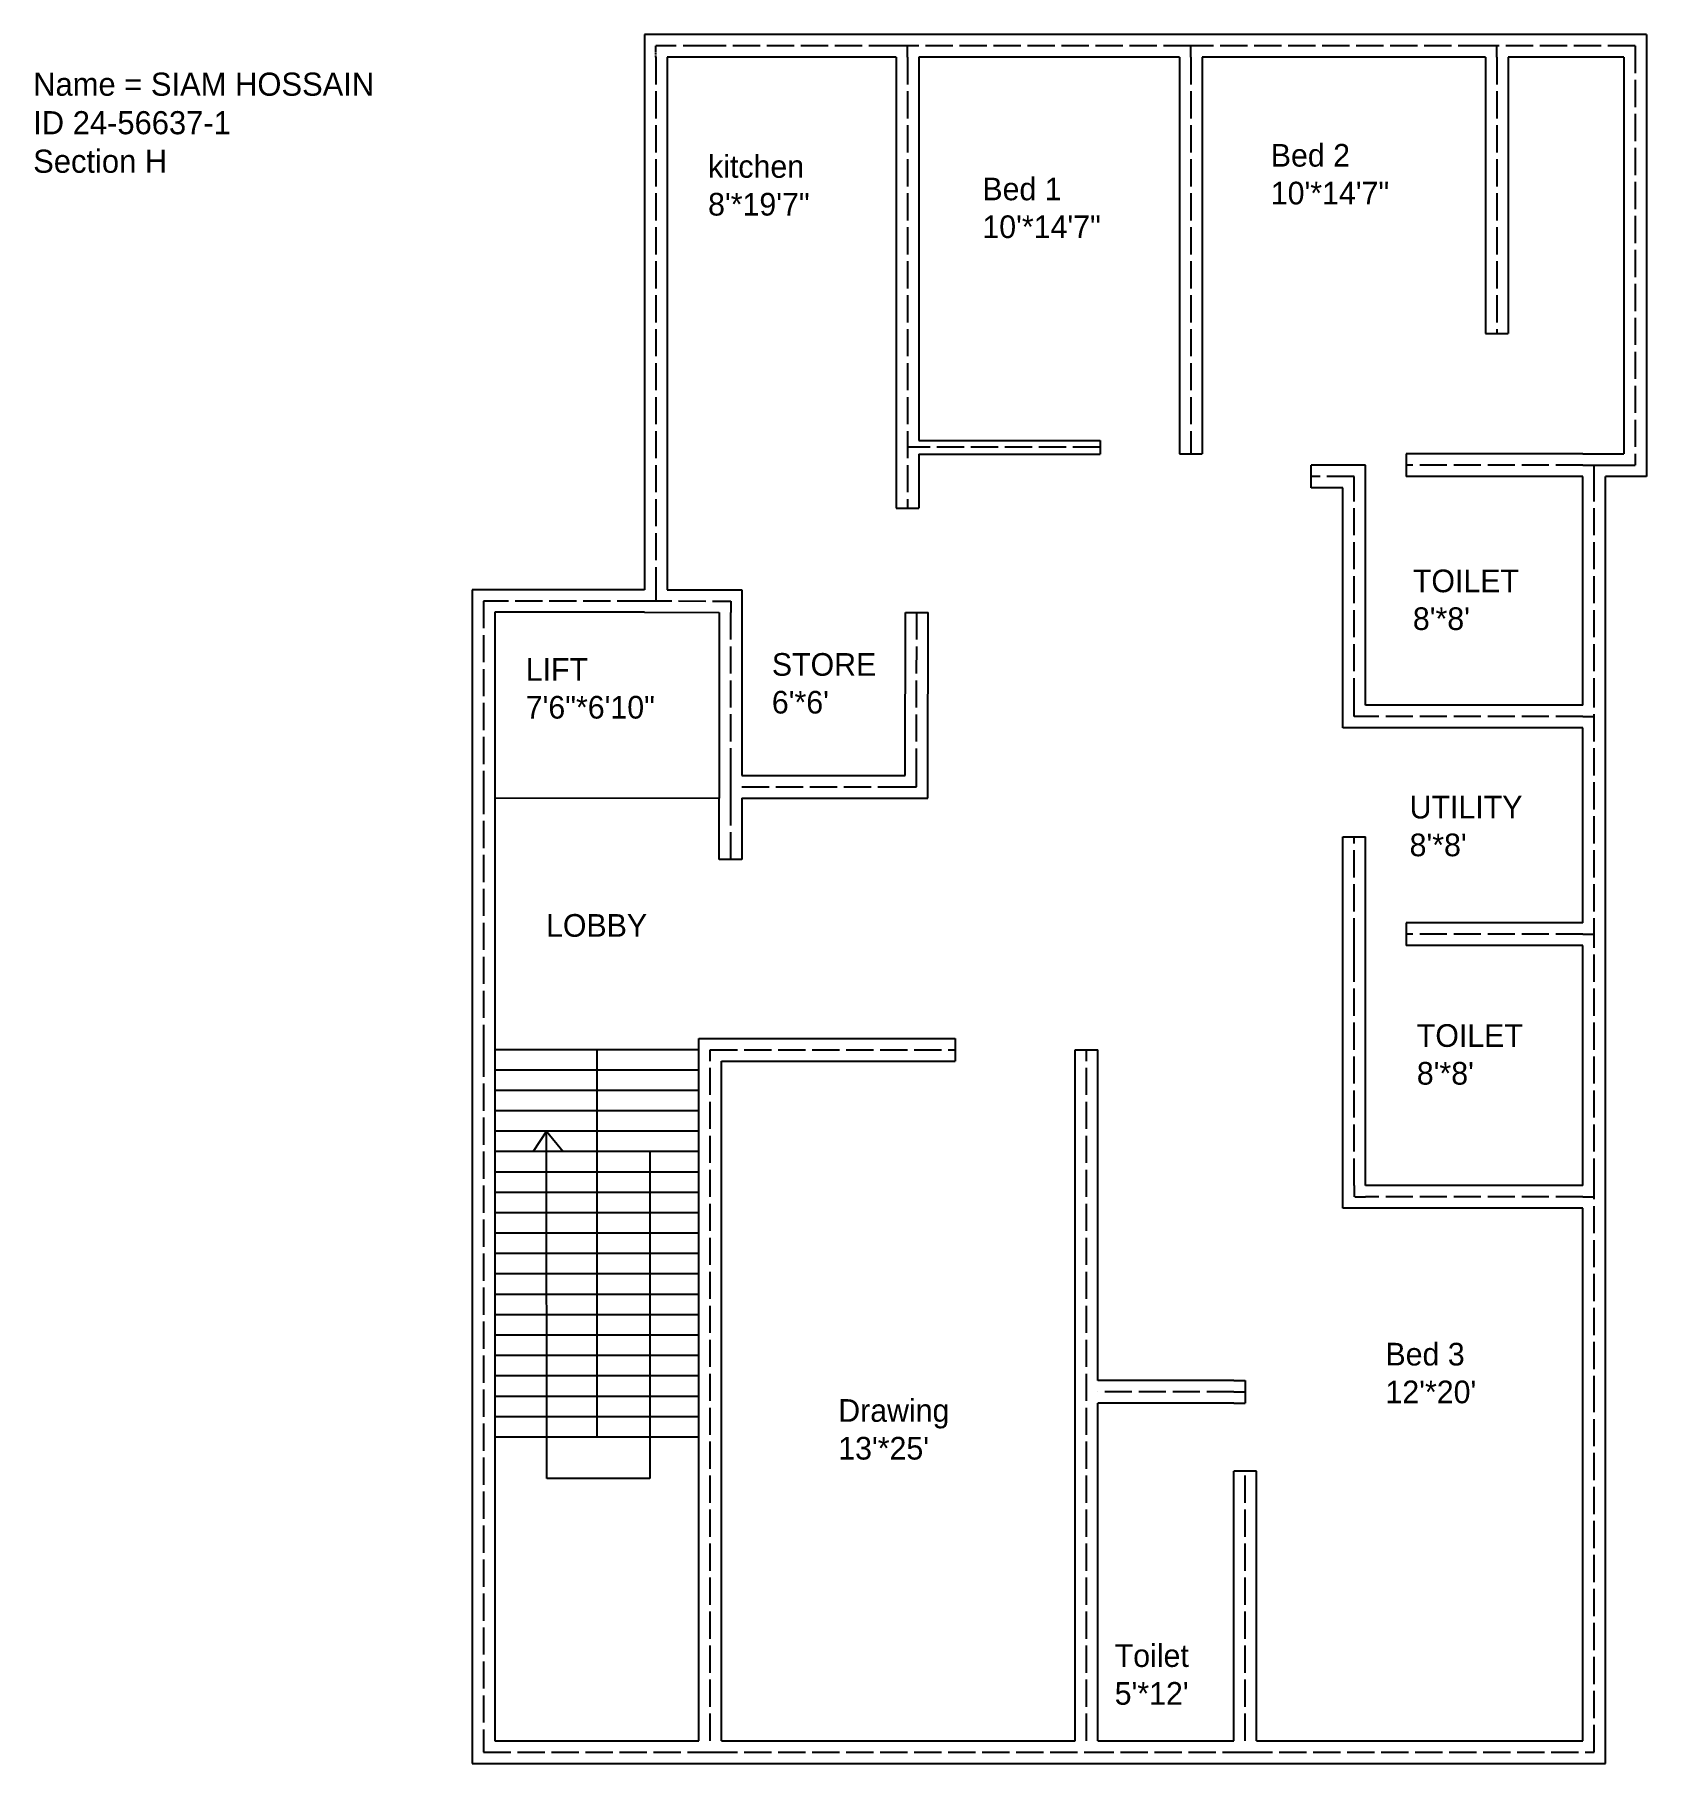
# Model space of a CAD drawing. Header units: inches. Extents: x -219 to 492, y -585 to 178.
import ezdxf

# ---------------------------------------------------------------- set-up
doc = ezdxf.new("R2010")
doc.units = ezdxf.units.IN
doc.header["$MEASUREMENT"] = 0
doc.linetypes.add('ACAD_ISO02W100', pattern=[15, 12, -3])
doc.linetypes.add('DASHED', pattern=[0.75, 0.5, -0.25])

msp = doc.modelspace()

# ---------------------------------------------------------------- linework, layer by layer
for p, q in [((78.93, 177.9), (49.93, 177.9)), ((49.93, 177.9), (49.93, 172.9)), ((160.93, 177.9), (78.93, 177.9)), ((290.93, 177.9), (160.93, 177.9)), ((420.93, 177.9), (290.93, 177.9)), ((491.93, 177.9), (420.93, 177.9)), ((491.93, 177.9), (491.93, 172.9)), ((49.93, 172.9), (49.93, -67.1)), ((78.93, 167.9), (59.93, 167.9)), ((59.93, 167.9), (59.93, -67.1)), ((160.93, 167.9), (78.93, 167.9)), ((160.93, 167.9), (160.93, -31.1)), ((165.93, 167.9), (165.93, 172.9)), ((285.93, 167.9), (170.93, 167.9)), ((170.93, 167.9), (170.93, -1.24)), ((285.93, 167.9), (285.93, -7.1)), ((290.93, 167.9), (290.93, 172.9)), ((420.93, 167.9), (295.93, 167.9)), ((295.93, 167.9), (295.93, -7.1)), ((295.93, 167.9), (295.93, -7.1)), ((420.93, 167.9), (420.93, 45.9)), ((425.93, 167.9), (425.93, 172.9)), ((430.93, 167.9), (430.93, 45.9)), ((481.93, 167.9), (430.93, 167.9)), ((481.93, 167.9), (481.93, -7.1)), ((491.93, 172.9), (491.93, -12.1)), ((420.93, 45.9), (425.93, 45.9)), ((425.93, 45.9), (430.93, 45.9)), ((170.93, -4.25), (165.93, -4.25)), ((170.93, -1.24), (250.93, -1.24)), ((170.93, -7.26), (170.93, -31.1)), ((170.93, -7.26), (250.93, -7.26)), ((250.93, -1.24), (250.93, -4.25)), ((250.93, -4.25), (250.93, -7.26)), ((285.93, -7.1), (295.93, -7.1)), ((463.93, -7.1), (385.93, -7.1)), ((385.93, -7.1), (385.93, -17.1)), ((463.93, -7.1), (481.93, -7.1)), ((343.97, -17.1), (343.98, -12.1)), ((367.98, -12.1), (343.98, -12.1)), ((367.97, -22.1), (367.98, -12.1)), ((463.93, -12.1), (486.93, -12.1)), ((468.93, -17.1), (468.93, -12.1)), ((491.93, -12.1), (491.93, -17.1)), ((343.97, -22.1), (343.97, -17.1)), ((357.97, -22.1), (343.97, -22.1)), ((357.93, -118.1), (357.97, -22.1)), ((362.97, -22.1), (362.97, -17.1)), ((367.93, -118.1), (367.97, -22.1)), ((463.93, -17.1), (385.93, -17.1)), ((463.93, -17.1), (385.93, -17.1)), ((463.93, -118.1), (463.93, -17.1)), ((473.93, -118.1), (473.93, -17.1)), ((491.93, -17.1), (473.93, -17.1)), ((160.93, -31.1), (165.93, -31.1)), ((165.93, -31.1), (170.93, -31.1)), ((49.93, -67.1), (-26.07, -67.1)), ((-26.07, -67.1), (-26.07, -72.1)), ((54.93, -67.1), (54.93, -72.07)), ((59.93, -67.1), (92.93, -67.1)), ((92.93, -67.1), (92.93, -77.1)), ((-26.07, -72.1), (-26.07, -154.1)), ((82.94, -72.1), (87.94, -72.11)), ((87.94, -72.11), (87.94, -77.11)), ((-16.07, -77.06), (-16.07, -154.1)), ((49.93, -77.06), (-16.07, -77.06)), ((49.93, -77.06), (82.93, -77.1)), ((82.93, -77.1), (82.93, -149.1)), ((92.93, -77.1), (92.93, -149.1)), ((164.93, -149.1), (165.01, -77.1)), ((165.01, -77.1), (170.01, -77.11)), ((170.01, -77.11), (175.01, -77.11)), ((174.93, -149.11), (175.01, -77.11)), ((357.93, -128.1), (357.93, -118.1)), ((362.93, -123.06), (362.93, -118.1)), ((463.93, -118.1), (367.93, -118.1)), ((473.93, -224.1), (473.93, -118.1)), ((367.93, -128.1), (357.93, -128.1)), ((367.93, -123.1), (362.93, -123.06)), ((463.93, -128.1), (367.93, -128.1)), ((463.93, -123.1), (468.93, -123.1)), ((463.93, -214.1), (463.93, -128.1)), ((82.93, -149.1), (82.93, -159.1)), ((87.93, -149.1), (87.93, -159.1)), ((92.93, -149.1), (164.93, -149.1)), ((92.93, -149.1), (164.93, -149.1)), ((169.93, -154.1), (169.93, -149.11)), ((174.96, -154.1), (174.93, -149.11)), ((-26.07, -154.1), (-26.07, -270.1)), ((-16.07, -154.1), (-16.07, -270.1)), ((82.93, -159.1), (-16.07, -159.2)), ((82.93, -186.1), (82.93, -159.1)), ((92.93, -159.1), (164.93, -159.1)), ((92.93, -159.1), (92.93, -186.1)), ((164.93, -154.1), (169.93, -154.1)), ((164.93, -159.1), (169.93, -159.1)), ((169.93, -159.1), (174.93, -159.1)), ((174.93, -159.1), (174.96, -154.1)), ((357.95, -224.1), (357.95, -176.1)), ((357.95, -176.1), (362.95, -176.1)), ((362.95, -176.1), (367.95, -176.1)), ((367.95, -224.1), (367.95, -176.1)), ((87.93, -186.1), (82.93, -186.1)), ((92.93, -186.1), (87.93, -186.1)), ((463.93, -214.1), (385.93, -214.1)), ((385.93, -214.1), (385.93, -219.1)), ((385.93, -219.1), (385.93, -224.1)), ((463.93, -219.1), (468.93, -219.1)), ((357.93, -234.09), (357.95, -224.09)), ((362.93, -234.09), (362.95, -224.09)), ((367.93, -234.1), (367.95, -224.1)), ((463.93, -224.1), (385.93, -224.1)), ((463.93, -224.1), (385.93, -224.1)), ((463.93, -330.1), (463.93, -224.1)), ((473.93, -330.1), (473.93, -224.1)), ((357.93, -330.1), (357.93, -234.1)), ((367.93, -330.1), (367.93, -234.1)), ((73.93, -270.1), (73.93, -265.1)), ((73.93, -265.1), (78.93, -265.1)), ((78.93, -265.1), (186.93, -265.1)), ((186.93, -265.1), (186.93, -270.1)), ((-26.07, -270.1), (-26.07, -580.1)), ((-16.07, -270.1), (-16.07, -575.1)), ((73.93, -270.1), (-16.07, -270.1)), ((28.93, -270.1), (28.93, -441.1)), ((73.93, -275.1), (73.93, -270.1)), ((78.93, -275.1), (78.93, -270.1)), ((186.93, -270.1), (186.93, -275.1)), ((239.93, -575.1), (239.93, -270.1)), ((239.93, -270.1), (244.93, -270.1)), ((244.93, -270.1), (249.93, -270.1)), ((249.93, -416.16), (249.93, -270.1)), ((73.93, -279.1), (-16.07, -279.1)), ((73.93, -575.1), (73.93, -275.1)), ((83.93, -275.1), (186.93, -275.1)), ((83.93, -575.1), (83.93, -275.1)), ((73.93, -288.1), (-16.07, -288.1)), ((73.93, -297.1), (-16.07, -297.1)), ((73.93, -306.1), (-16.07, -306.1)), ((6.65, -306.1), (0.81, -315.1)), ((6.8, -459.29), (6.65, -306.1)), ((6.65, -306.1), (14.06, -315.1)), ((73.93, -315.1), (-16.07, -315.1)), ((52.2, -315.1), (52.2, -459.29)), ((73.93, -324.1), (-16.07, -324.1)), ((73.93, -333.1), (-16.07, -333.1)), ((357.93, -340.1), (357.93, -330.1)), ((362.93, -330.1), (362.93, -335.09)), ((363.33, -335.09), (367.93, -335.1)), ((463.93, -330.1), (367.93, -330.1)), ((463.93, -335.1), (468.93, -335.1)), ((473.93, -426.1), (473.93, -330.1)), ((73.93, -342.1), (-16.07, -342.1)), ((362.93, -340.1), (357.93, -340.1)), ((367.93, -340.1), (362.93, -340.1)), ((463.93, -340.1), (367.93, -340.1)), ((463.93, -426.1), (463.93, -340.1)), ((73.93, -351.1), (-16.07, -351.1)), ((73.93, -360.1), (-16.07, -360.1)), ((73.93, -369.1), (-16.07, -369.1)), ((73.93, -378.1), (-16.07, -378.1)), ((73.93, -387.1), (-16.07, -387.1)), ((73.93, -396.1), (-16.07, -396.1)), ((73.93, -405.1), (-16.07, -405.1)), ((73.93, -414.1), (-16.07, -414.1)), ((309.92, -416.1), (249.92, -416.16)), ((309.93, -416.1), (314.93, -416.1)), ((314.93, -416.1), (314.93, -426.1)), ((73.93, -423.1), (-16.07, -423.1)), ((309.93, -426.1), (249.93, -426.16)), ((249.93, -575.1), (249.93, -426.16)), ((309.93, -421.1), (314.93, -421.1)), ((309.93, -426.1), (314.93, -426.1)), ((463.93, -575.1), (463.93, -426.1)), ((473.93, -580.1), (473.93, -426.1)), ((73.93, -432.1), (-16.07, -432.1)), ((73.93, -441.1), (-16.07, -441.1)), ((309.93, -575.1), (309.93, -456.1)), ((319.93, -456.1), (309.93, -456.1)), ((319.93, -575.1), (319.93, -456.1)), ((52.2, -459.29), (6.8, -459.29)), ((-16.07, -575.1), (73.93, -575.1)), ((83.93, -575.1), (239.93, -575.1)), ((249.93, -575.1), (309.93, -575.1)), ((319.93, -575.1), (463.93, -575.1)), ((-26.07, -580.1), (-26.07, -585.1)), ((-26.07, -585.1), (-21.07, -585.1)), ((-21.07, -585.1), (78.93, -585.1)), ((78.93, -585.1), (244.93, -585.1)), ((244.93, -585.1), (314.93, -585.1)), ((314.93, -585.1), (468.93, -585.1)), ((468.93, -585.1), (473.93, -585.1)), ((473.93, -585.1), (473.93, -580.1))]:
    msp.add_line(p, q)
at = {"linetype": 'ACAD_ISO02W100'}
for p, q in [((78.93, 172.9), (54.93, 172.9)), ((54.93, 167.9), (54.93, -67.1)), ((160.93, 172.9), (78.93, 172.9)), ((290.93, 172.9), (160.93, 172.9)), ((165.93, 167.9), (165.93, -31.1)), ((420.93, 172.9), (290.93, 172.9)), ((290.93, 167.9), (290.93, -7.1)), ((486.93, 172.9), (420.93, 172.9)), ((425.93, 167.9), (425.93, 45.9)), ((486.93, 172.9), (486.93, -12.1)), ((250.93, -4.25), (170.93, -4.25)), ((463.93, -12.1), (385.93, -12.1)), ((362.97, -17.1), (343.97, -17.1)), ((362.93, -118.1), (362.97, -22.1)), ((468.93, -118.1), (468.93, -17.1)), ((-21.07, -72.1), (-21.07, -154.1)), ((49.93, -72.1), (-21.07, -72.1)), ((49.94, -72.06), (82.94, -72.1)), ((87.93, -77.1), (87.93, -149.1)), ((169.93, -149.11), (170.01, -77.11)), ((468.93, -224.1), (468.93, -118.1)), ((463.93, -123.1), (367.93, -123.1)), ((-21.07, -154.1), (-21.07, -270.1)), ((87.93, -159.1), (87.93, -186.1)), ((92.93, -154.1), (164.93, -154.1)), ((362.95, -224.1), (362.95, -176.1)), ((463.93, -219.1), (385.93, -219.1)), ((468.93, -330.1), (468.93, -224.1)), ((362.93, -330.1), (362.93, -234.1)), ((-21.07, -270.1), (-21.07, -580.1)), ((78.93, -270.1), (186.93, -270.1)), ((244.93, -575.1), (244.93, -270.1)), ((78.93, -575.1), (78.93, -275.1)), ((463.93, -335.1), (367.93, -335.1)), ((468.93, -426.1), (468.93, -330.1)), ((309.93, -421.1), (249.93, -421.16)), ((468.93, -580.1), (468.93, -426.1)), ((314.93, -575.1), (314.93, -456.1)), ((-21.07, -580.1), (78.93, -580.1)), ((78.93, -580.1), (244.93, -580.1)), ((244.93, -580.1), (314.93, -580.1)), ((314.93, -580.1), (468.93, -580.1))]:
    msp.add_line(p, q, dxfattribs=at)
at = {"linetype": 'DASHED'}
msp.add_line((54.93, 167.9), (54.93, 172.9), dxfattribs=at)

# ---------------------------------------------------------------- texts
at = {"linetype": 'DASHED', "insert": (-219.78, 161.11), "char_height": 10.2, "attachment_point": 1}
msp.add_mtext_dynamic_manual_height_columns('Name = SIAM HOSSAIN\\PID 24-56637-1\\PSection H', width=390.1379, gutter_width=1, heights=[0], dxfattribs=at)
at = {"char_height": 10, "attachment_point": 1}
for s, insert, width in [('Bed 2\\P10\'*14\'7"', (326.22, 129.62), 164.4482), ('kitchen\\P8\'*19\'7"', (77.97, 124.69), 218.4368), ('Bed 1\\P10\'*14\'7"', (198.98, 114.77), 147.6931), ("TOILET\\P8'*8'", (388.9, -58.21), 102.3923), ('LIFT\\P7\'6"*6\'10"', (-2.49, -97.31), 287.8204), ("STORE\\P6'*6'", (106.1, -95.08), 177.7896), ("UTILITY\\P8'*8'", (387.46, -158.06), 103.6334), ('LOBBY', (6.47, -210.26), 276.5087), ("TOILET\\P8'*8'", (390.64, -258.86), 131.5586), ("Bed 3\\P12'*20'", (376.81, -399.48), 89.3605), ("Drawing\\P13'*25'", (135.39, -424.33), 86.8783), ("Toilet\\P5'*12'", (257.35, -532.53), 107.9773)]:
    msp.add_mtext(s, dxfattribs=dict(at, insert=insert, width=width))

doc.saveas('drawing.dxf')
